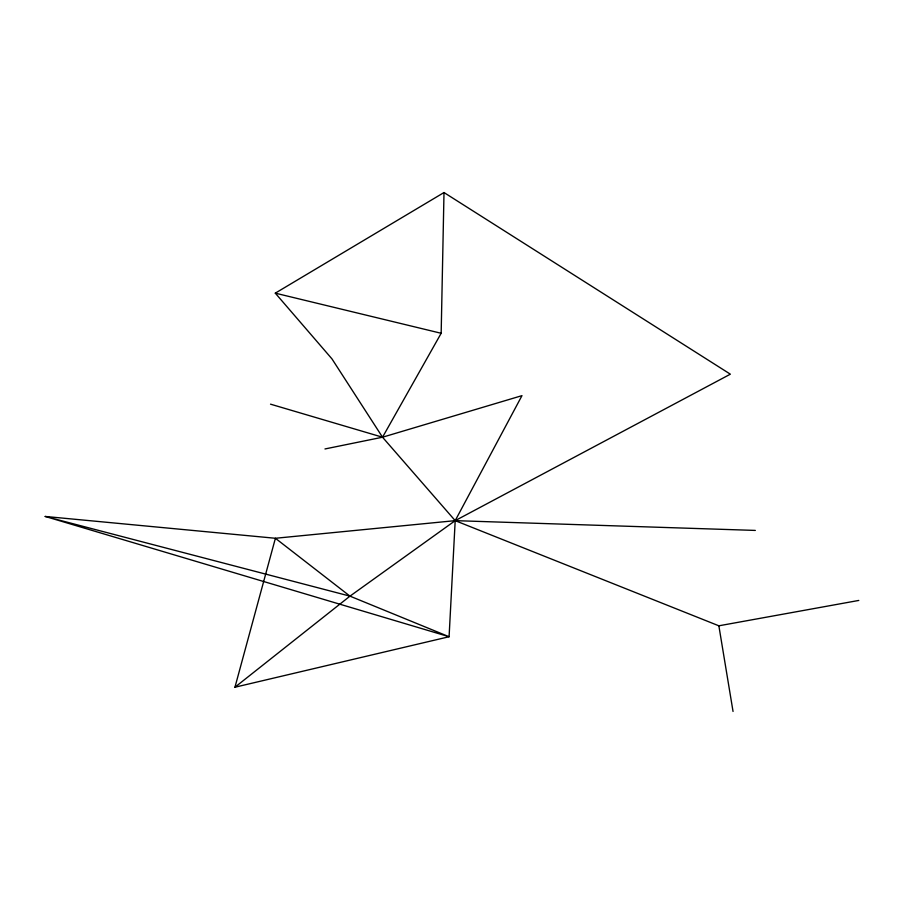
<?xml version="1.0" encoding="UTF-8"?>
<svg xmlns="http://www.w3.org/2000/svg" width="904" height="904" viewBox="0 0 904 904"><rect width="100%" height="100%" fill="white"/><g stroke="black" fill="none" stroke-linecap="round" stroke-linejoin="round"><path stroke-width="1.36" d="M324.965 448.96L382.528 437.22L441.163 333.282L444 192.541L730.364 374.177L455.198 520.647L349.972 596.143L234.95 687.221L275.404 538.275L455.198 520.647L755.326 530.422M858.8 600.437L718.861 625.805L455.198 520.647L382.528 437.22L331.971 358.888L275.291 293.156L444 192.541M234.95 687.221L449.085 636.732L455.198 520.647L521.97 395.647L382.528 437.22L270.522 404.167M45.2 516.455L275.404 538.275L349.972 596.143L449.085 636.732L45.2 516.455L349.972 596.143M275.291 293.156L441.163 333.282M718.861 625.805L733.042 711.459"/></g></svg>
